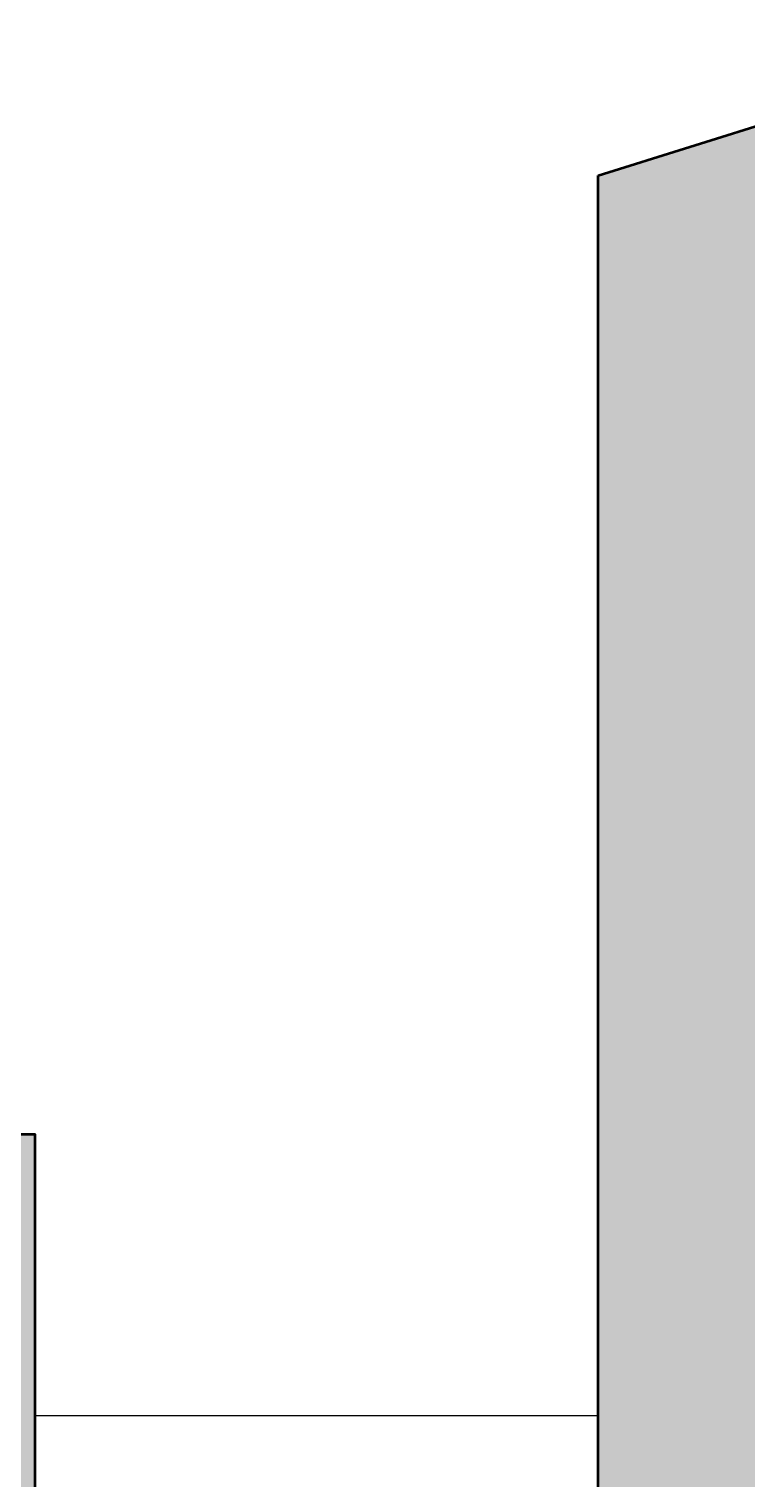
# Model space of a CAD drawing. Header units: millimetres. Extents: x 573003 to 1294762, y -9906 to 413061.
# Drawn here: x 600450 to 600832, y 160093 to 160866 of the extents above; entities that cross this region are included whole.
import ezdxf

# ---------------------------------------------------------------- set-up
doc = ezdxf.new("R2010")
doc.units = ezdxf.units.MM
doc.header["$MEASUREMENT"] = 0
doc.layers.add('A-ELEV-PATT 3', color=251, linetype='Continuous')
doc.layers.add('A-WALL-PATT', color=251, linetype='Continuous')
doc.layers.add('KT-Net cot', color=2, linetype='Continuous', lineweight=50)

msp = doc.modelspace()

# ---------------------------------------------------------------- hatches: boundary and pattern name
at = {"layer": 'A-WALL-PATT'}
h = msp.add_hatch(color=256, dxfattribs=at)
h.dxf.hatch_style = 1
h.paths.add_polyline_path([(600752.74, 158965.76), (600752.74, 160787.71), (601002.74, 160865.76), (601002.74, 159665.76), (607656.77, 159665.76), (607656.77, 160865.76), (607856.77, 160865.76), (607856.77, 158965.76), (607656.77, 158965.76), (607656.77, 159465.76), (601002.74, 159465.76), (601002.74, 158965.76)])
h = msp.add_hatch(color=256, dxfattribs=at)
h.dxf.hatch_style = 1
h.paths.add_polyline_path([(600752.74, 159515.76), (600056.77, 159515.76), (600056.77, 158965.76), (599856.77, 158965.76), (599856.77, 160526.74), (599956.77, 160526.74), (599956.77, 160126.74), (600002.92, 160126.74), (600002.92, 159665.76), (600352.77, 159665.76), (600352.74, 160276.74), (600452.74, 160276.74), (600452.74, 159665.76), (600752.74, 159665.76)])

# ---------------------------------------------------------------- linework, layer by layer
at = {"layer": 'A-ELEV-PATT 3', "elevation": 0.04}
msp.add_lwpolyline([(600752.74, 160126.74), (600452.74, 160126.74)], dxfattribs=at)
at = {"layer": 'KT-Net cot', "elevation": 0.04}
for points in [[(600752.74, 158965.76), (600752.74, 160787.71), (601002.74, 160865.76), (601002.74, 159665.76), (607656.77, 159665.76), (607656.77, 160865.76), (607856.77, 160865.76), (607856.77, 158965.76), (607656.77, 158965.76), (607656.77, 159465.76), (601002.74, 159465.76), (601002.74, 158965.76)], [(600752.74, 159515.76), (600056.77, 159515.76), (600056.77, 158965.76), (599856.77, 158965.76), (599856.77, 160526.74), (599956.77, 160526.74), (599956.77, 160126.74), (600002.92, 160126.74), (600002.92, 159665.76), (600352.77, 159665.76), (600352.74, 160276.74), (600452.74, 160276.74), (600452.74, 159665.76), (600752.74, 159665.76)]]:
    msp.add_lwpolyline(points, close=True, dxfattribs=at)

doc.saveas('drawing.dxf')
